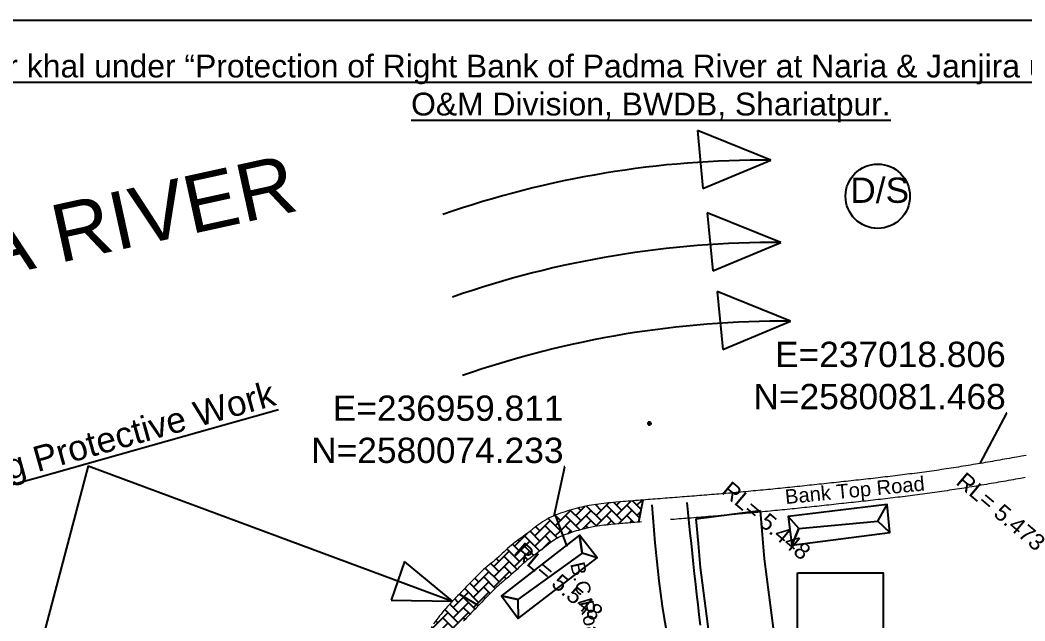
# Model space of a CAD drawing. Header units: millimetres. Extents: x 234588 to 238075, y 2578744 to 2579543.
# Drawn here: x 234795.3 to 235015.6, y 2579411.1 to 2579542.8 of the extents above; entities that cross this region are included whole.
import ezdxf

# ---------------------------------------------------------------- set-up
doc = ezdxf.new("R2010")
doc.units = ezdxf.units.MM
doc.header["$MEASUREMENT"] = 0
doc.header["$PDMODE"] = 98
doc.header["$PDSIZE"] = 0.5
for name, color, linetype in [('Boundary', 6, 'Continuous'), ('COORDINATES', 7, 'Continuous'), ('Points-NUM', 4, 'Continuous'), ('Points-TXT', 3, 'Continuous'), ('RL', 7, 'Continuous')]:
    doc.layers.add(name, color=color, linetype=linetype)
doc.layers.add('EP', color=1, linetype='Continuous', lineweight=30)
doc.styles.get("Standard").update_dxf_attribs({"font": 'arial.ttf'})
doc.dimstyles.get("Standard").update_dxf_attribs({"dimtxt": 4, "dimasz": 0.18, "dimexe": 0.18, "dimexo": 0.0625, "dimgap": 0.09, "dimtad": 0, "dimzin": 0, "dimdsep": 46, "dimtxsty": 'Standard', "dimcen": 0.09, "dimadec": 0, "dimazin": 0, "dimtfac": 1, "dimtofl": 0, "dimtmove": 0, "dimatfit": 3, "dimfxl": 1, "dimtolj": 1, "dimtzin": 0, "dimarcsym": 0})
pattern_1 = [(45, (-140431.9813, -1507403.4262), (7e-16, 2.2401142828), [4.752, -1.584]), (135, (-140430.8612, -1507402.3061), (7e-16, 2.2401142828), [4.752, -1.584])]

msp = doc.modelspace()

# ---------------------------------------------------------------- hatches: boundary and pattern name
at = {"layer": 'Points-NUM'}
h = msp.add_hatch(dxfattribs=at)
h.set_pattern_fill('AR-HBONE', color=256, scale=0.396, style=0)
h.set_pattern_definition(pattern_1)
h.paths.add_polyline_path([(234931.834, 2579437.596), (234931.296, 2579437.553), (234930.758, 2579437.51), (234930.22, 2579437.467), (234929.682, 2579437.423), (234929.144, 2579437.379), (234928.606, 2579437.334), (234928.067, 2579437.289), (234927.529, 2579437.244), (234926.991, 2579437.198), (234926.698, 2579437.173), (234925.914, 2579437.105), (234925.376, 2579437.057), (234924.838, 2579437.007), (234924.3, 2579436.954), (234923.763, 2579436.899), (234923.226, 2579436.84), (234922.69, 2579436.777), (234922.155, 2579436.708), (234921.621, 2579436.635), (234921.087, 2579436.556), (234920.555, 2579436.47), (234920.024, 2579436.377), (234919.297, 2579436.237), (234918.967, 2579436.168), (234918.441, 2579436.051), (234917.916, 2579435.927), (234917.392, 2579435.794), (234916.871, 2579435.655), (234916.351, 2579435.508), (234915.833, 2579435.355), (234915.317, 2579435.196), (234914.802, 2579435.031), (234914.29, 2579434.86), (234913.779, 2579434.684), (234913.036, 2579434.417), (234912.764, 2579434.317), (234912.562, 2579434.238), (234914.245, 2579429.794), (234914.452, 2579429.874), (234914.663, 2579429.952), (234915.356, 2579430.201), (234915.816, 2579430.36), (234916.281, 2579430.514), (234916.744, 2579430.663), (234917.207, 2579430.806), (234917.669, 2579430.942), (234918.129, 2579431.072), (234918.589, 2579431.195), (234919.048, 2579431.311), (234919.505, 2579431.42), (234919.967, 2579431.523), (234920.232, 2579431.578), (234920.883, 2579431.703), (234921.343, 2579431.784), (234921.815, 2579431.86), (234922.293, 2579431.931), (234922.778, 2579431.997), (234923.268, 2579432.06), (234923.765, 2579432.118), (234924.267, 2579432.174), (234924.775, 2579432.226), (234925.289, 2579432.276), (234925.808, 2579432.325), (234926.331, 2579432.372), (234927.106, 2579432.439), (234927.393, 2579432.463), (234927.927, 2579432.509), (234928.462, 2579432.554), (234928.997, 2579432.598), (234929.532, 2579432.643), (234930.068, 2579432.687), (234930.603, 2579432.73), (234930.871, 2579432.752)])
h.paths.add_polyline_path([(234902.913, 2579424.864), (234921.344, 2579432.493), (234919.674, 2579436.528), (234901.242, 2579428.899)], flags=9)
h = msp.add_hatch(dxfattribs=at)
h.set_pattern_fill('AR-HBONE', color=256, scale=0.396, style=0)
h.set_pattern_definition(pattern_1)
h.paths.add_polyline_path([(234905.71, 2579423.749), (234906.057, 2579424.049), (234906.394, 2579424.33), (234906.801, 2579424.653), (234907.079, 2579424.863), (234907.461, 2579425.142), (234907.873, 2579425.435), (234908.317, 2579425.75), (234908.786, 2579426.086), (234909.171, 2579426.367), (234909.759, 2579426.813), (234910.218, 2579427.17), (234910.648, 2579427.508), (234911.055, 2579427.827), (234911.441, 2579428.124), (234911.806, 2579428.398), (234912.156, 2579428.648), (234912.443, 2579428.843), (234912.81, 2579429.076), (234913.129, 2579429.262), (234913.45, 2579429.435), (234913.761, 2579429.586), (234914.244, 2579429.797), (234912.562, 2579434.238), (234912.359, 2579434.159), (234911.768, 2579433.902), (234911.283, 2579433.665), (234910.807, 2579433.409), (234910.34, 2579433.136), (234909.836, 2579432.817), (234909.436, 2579432.546), (234908.998, 2579432.232), (234908.566, 2579431.908), (234908.139, 2579431.579), (234907.714, 2579431.246), (234907.29, 2579430.913), (234906.864, 2579430.581), (234906.332, 2579430.178), (234906, 2579429.935), (234905.561, 2579429.621), (234905.121, 2579429.309), (234904.682, 2579428.996), (234904.246, 2579428.679), (234903.891, 2579428.411), (234903.395, 2579428.017), (234902.981, 2579427.671), (234902.573, 2579427.318), (234902.17, 2579426.959), (234901.772, 2579426.594), (234901.395, 2579426.244), (234900.983, 2579425.857), (234900.589, 2579425.489), (234900.292, 2579425.219), (234899.784, 2579424.772), (234899.372, 2579424.424), (234898.957, 2579424.078), (234898.541, 2579423.735), (234898.125, 2579423.391), (234897.712, 2579423.045), (234897.155, 2579422.564), (234896.899, 2579422.336), (234896.502, 2579421.971), (234896.11, 2579421.601), (234895.722, 2579421.225), (234895.339, 2579420.846), (234894.958, 2579420.463), (234894.69, 2579420.191), (234894.202, 2579419.693), (234893.826, 2579419.306), (234893.451, 2579418.919), (234893.077, 2579418.53), (234892.703, 2579418.142), (234892.329, 2579417.753), (234891.955, 2579417.364), (234891.588, 2579416.984), (234895.755, 2579414.459), (234896.127, 2579414.847), (234896.499, 2579415.234), (234896.869, 2579415.617), (234897.238, 2579415.998), (234897.604, 2579416.375), (234898.08, 2579416.861), (234898.334, 2579417.119), (234898.694, 2579417.48), (234899.047, 2579417.83), (234899.396, 2579418.168), (234899.741, 2579418.494), (234900.088, 2579418.813), (234900.289, 2579418.992), (234900.79, 2579419.424), (234901.165, 2579419.739), (234901.568, 2579420.071), (234901.989, 2579420.419), (234902.428, 2579420.785), (234902.887, 2579421.174), (234903.46, 2579421.676), (234903.81, 2579421.995), (234904.231, 2579422.388), (234904.641, 2579422.774), (234904.995, 2579423.102), (234905.356, 2579423.433)])
h = msp.add_hatch(dxfattribs=at)
h.set_pattern_fill('AR-HBONE', color=256, scale=0.396, style=0)
h.set_pattern_definition(pattern_1)
h.paths.add_polyline_path([(234889.412, 2579407.143), (234890.737, 2579408.97), (234891.987, 2579410.481), (234893.233, 2579411.842), (234894.293, 2579412.943), (234895.008, 2579413.684), (234895.38, 2579414.07), (234895.755, 2579414.459), (234891.588, 2579416.984), (234891.206, 2579416.588), (234890.831, 2579416.2), (234890.457, 2579415.811), (234890.085, 2579415.42), (234889.714, 2579415.028), (234889.346, 2579414.633), (234888.982, 2579414.235), (234888.622, 2579413.834), (234888.267, 2579413.428), (234887.972, 2579413.082), (234887.574, 2579412.602), (234887.237, 2579412.181), (234886.905, 2579411.755), (234886.579, 2579411.325), (234886.417, 2579411.107), (234885.943, 2579410.454), (234885.633, 2579410.012), (234885.328, 2579409.567), (234885.028, 2579409.118), (234884.734, 2579408.666), (234884.446, 2579408.21), (234884.163, 2579407.75), (234883.874, 2579407.267), (234883.614, 2579406.82), (234883.349, 2579406.35), (234883.091, 2579405.876), (234882.841, 2579405.398), (234882.599, 2579404.916), (234882.254, 2579404.186), (234882.142, 2579403.939), (234881.929, 2579403.443), (234881.725, 2579402.943), (234881.532, 2579402.44), (234881.348, 2579401.932), (234881.199, 2579401.495), (234881.011, 2579400.907), (234880.856, 2579400.39), (234880.712, 2579399.87), (234880.576, 2579399.348), (234880.45, 2579398.823), (234880.332, 2579398.295), (234880.223, 2579397.766), (234880.123, 2579397.235), (234880.031, 2579396.702), (234879.947, 2579396.168), (234879.846, 2579395.452), (234879.801, 2579395.096), (234879.74, 2579394.559), (234879.687, 2579394.021), (234879.642, 2579393.482), (234879.605, 2579392.942), (234879.576, 2579392.403), (234884.35, 2579392.886), (234884.56, 2579395.006), (234884.962, 2579397.327), (234885.533, 2579399.531), (234886.264, 2579401.551), (234887.125, 2579403.37), (234888.199, 2579405.276)])
h.paths.add_polyline_path([(234879.801, 2579395.998), (234881.733, 2579376.143), (234886.083, 2579376.567), (234884.15, 2579396.422)], flags=9)

# ---------------------------------------------------------------- linework, layer by layer
at = {"layer": 'Boundary', "lineweight": 20}
for points in [[(235015.899, 2579447.382), (235015.368, 2579447.288), (235014.838, 2579447.194), (235014.526, 2579447.138), (235013.777, 2579447.005), (235013.246, 2579446.911), (235012.716, 2579446.818), (235012.185, 2579446.724), (235011.654, 2579446.63), (235011.123, 2579446.537), (235010.592, 2579446.444), (235010.061, 2579446.351), (235009.529, 2579446.258), (235008.998, 2579446.166), (235008.467, 2579446.073), (235007.935, 2579445.982), (235007.403, 2579445.89), (235006.872, 2579445.799), (235006.34, 2579445.709), (235005.808, 2579445.619), (235005.276, 2579445.529), (235004.744, 2579445.44), (235004.212, 2579445.351), (235003.679, 2579445.263), (235003.147, 2579445.176), (235002.614, 2579445.089), (235002.082, 2579445.003), (235001.549, 2579444.917), (235001.016, 2579444.832), (235000.483, 2579444.748), (234999.95, 2579444.664), (234999.417, 2579444.582), (234998.884, 2579444.5), (234998.35, 2579444.419), (234997.817, 2579444.338), (234997.283, 2579444.259), (234996.688, 2579444.171), (234996.215, 2579444.103), (234995.681, 2579444.026), (234995.147, 2579443.95), (234994.613, 2579443.875), (234994.079, 2579443.801), (234993.545, 2579443.727), (234993.01, 2579443.655), (234992.476, 2579443.583), (234991.941, 2579443.512), (234991.406, 2579443.441), (234990.871, 2579443.372), (234990.336, 2579443.303), (234989.801, 2579443.234), (234989.266, 2579443.167), (234988.731, 2579443.1), (234988.196, 2579443.033), (234987.661, 2579442.967), (234987.125, 2579442.902), (234986.59, 2579442.837), (234986.054, 2579442.773), (234985.519, 2579442.71), (234984.983, 2579442.646), (234984.447, 2579442.583), (234983.912, 2579442.521), (234983.376, 2579442.459), (234982.84, 2579442.398), (234982.304, 2579442.336), (234981.768, 2579442.276), (234981.232, 2579442.215), (234980.696, 2579442.155), (234980.16, 2579442.095), (234979.624, 2579442.035), (234979.088, 2579441.976), (234978.551, 2579441.917), (234978.015, 2579441.858), (234977.479, 2579441.799), (234976.943, 2579441.741), (234976.406, 2579441.682), (234975.87, 2579441.624), (234975.334, 2579441.566), (234974.954, 2579441.524), (234974.261, 2579441.449), (234973.725, 2579441.391), (234973.188, 2579441.334), (234972.652, 2579441.276), (234972.115, 2579441.218), (234971.579, 2579441.16), (234971.043, 2579441.103), (234970.506, 2579441.046), (234969.97, 2579440.988), (234969.433, 2579440.931), (234968.897, 2579440.874), (234968.36, 2579440.818), (234967.824, 2579440.761), (234967.287, 2579440.705), (234966.751, 2579440.648), (234966.214, 2579440.592), (234965.677, 2579440.536), (234965.141, 2579440.481), (234964.604, 2579440.425), (234964.068, 2579440.37), (234963.531, 2579440.315), (234962.994, 2579440.26), (234962.458, 2579440.206), (234961.921, 2579440.152), (234961.384, 2579440.098), (234960.847, 2579440.044), (234960.311, 2579439.991), (234959.774, 2579439.938), (234959.237, 2579439.885), (234958.7, 2579439.832), (234958.164, 2579439.78), (234957.627, 2579439.728), (234957.09, 2579439.677), (234956.553, 2579439.626), (234956.016, 2579439.575), (234955.479, 2579439.524), (234954.942, 2579439.474), (234954.405, 2579439.425), (234953.868, 2579439.375), (234953.332, 2579439.326), (234952.795, 2579439.278), (234952.258, 2579439.23), (234951.721, 2579439.182), (234951.184, 2579439.134), (234950.646, 2579439.088), (234949.94, 2579439.027), (234949.572, 2579438.995), (234949.035, 2579438.95), (234948.498, 2579438.904), (234947.961, 2579438.86), (234947.424, 2579438.815), (234946.887, 2579438.771), (234946.349, 2579438.728), (234945.812, 2579438.684), (234945.275, 2579438.641), (234944.738, 2579438.598), (234944.2, 2579438.556), (234943.663, 2579438.513), (234943.126, 2579438.471), (234942.588, 2579438.429), (234942.051, 2579438.387), (234941.513, 2579438.346), (234940.976, 2579438.304), (234940.438, 2579438.263), (234939.901, 2579438.221), (234939.363, 2579438.18), (234938.826, 2579438.139), (234938.288, 2579438.098), (234937.751, 2579438.056), (234937.213, 2579438.015), (234936.675, 2579437.974), (234936.138, 2579437.932), (234935.6, 2579437.891), (234935.062, 2579437.849), (234934.524, 2579437.808), (234933.986, 2579437.766), (234933.448, 2579437.724), (234932.91, 2579437.681), (234932.372, 2579437.639), (234931.834, 2579437.596), (234931.296, 2579437.553), (234930.758, 2579437.51), (234930.22, 2579437.467), (234929.682, 2579437.423), (234929.144, 2579437.379), (234928.606, 2579437.334), (234928.067, 2579437.289), (234927.529, 2579437.244), (234926.991, 2579437.198), (234926.698, 2579437.173), (234925.914, 2579437.105), (234925.376, 2579437.057), (234924.838, 2579437.007), (234924.3, 2579436.954), (234923.763, 2579436.899), (234923.226, 2579436.84), (234922.69, 2579436.777), (234922.155, 2579436.708), (234921.621, 2579436.635), (234921.087, 2579436.556), (234920.555, 2579436.47), (234920.024, 2579436.377), (234919.297, 2579436.237), (234918.967, 2579436.168), (234918.441, 2579436.051), (234917.916, 2579435.927), (234917.392, 2579435.794), (234916.871, 2579435.655), (234916.351, 2579435.508), (234915.833, 2579435.355), (234915.317, 2579435.196), (234914.802, 2579435.031), (234914.29, 2579434.86), (234913.779, 2579434.684), (234913.036, 2579434.417), (234912.764, 2579434.317), (234912.359, 2579434.159), (234911.768, 2579433.902), (234911.283, 2579433.665), (234910.807, 2579433.409), (234910.34, 2579433.136), (234909.836, 2579432.817), (234909.436, 2579432.546), (234908.998, 2579432.232), (234908.566, 2579431.908), (234908.139, 2579431.579), (234907.714, 2579431.246), (234907.29, 2579430.913), (234906.864, 2579430.581), (234906.332, 2579430.178), (234906, 2579429.935), (234905.561, 2579429.621), (234905.121, 2579429.309), (234904.682, 2579428.996), (234904.246, 2579428.679), (234903.891, 2579428.411), (234903.395, 2579428.017), (234902.981, 2579427.671), (234902.573, 2579427.318), (234902.17, 2579426.959), (234901.772, 2579426.594), (234901.395, 2579426.244), (234900.983, 2579425.857), (234900.589, 2579425.489), (234900.292, 2579425.219), (234899.784, 2579424.772), (234899.372, 2579424.424), (234898.957, 2579424.078), (234898.541, 2579423.735), (234898.125, 2579423.391), (234897.712, 2579423.045), (234897.155, 2579422.564), (234896.899, 2579422.336), (234896.502, 2579421.971), (234896.11, 2579421.601), (234895.722, 2579421.225), (234895.339, 2579420.846), (234894.958, 2579420.463), (234894.69, 2579420.191), (234894.202, 2579419.693), (234893.826, 2579419.306), (234893.451, 2579418.919), (234893.077, 2579418.53), (234892.703, 2579418.142), (234892.329, 2579417.753), (234891.955, 2579417.364), (234891.588, 2579416.984), (234891.206, 2579416.588), (234890.831, 2579416.2), (234890.457, 2579415.811), (234890.085, 2579415.42), (234889.714, 2579415.028), (234889.346, 2579414.633), (234888.982, 2579414.235), (234888.622, 2579413.834), (234888.267, 2579413.428), (234887.972, 2579413.082), (234887.574, 2579412.602), (234887.237, 2579412.181), (234886.905, 2579411.755), (234886.579, 2579411.325), (234886.417, 2579411.107), (234885.943, 2579410.454)], [(235015.67, 2579442.515), (235015.356, 2579442.459), (235014.607, 2579442.326), (235014.075, 2579442.232), (235013.543, 2579442.138), (235013.011, 2579442.044), (235012.479, 2579441.95), (235011.946, 2579441.857), (235011.413, 2579441.763), (235010.88, 2579441.67), (235010.346, 2579441.577), (235009.812, 2579441.484), (235009.278, 2579441.391), (235008.743, 2579441.299), (235008.208, 2579441.207), (235007.673, 2579441.115), (235007.137, 2579441.024), (235006.602, 2579440.934), (235006.065, 2579440.843), (235005.529, 2579440.753), (235004.99, 2579440.664), (235004.452, 2579440.575), (235003.915, 2579440.486), (235003.377, 2579440.399), (235002.838, 2579440.311), (235002.3, 2579440.225), (235001.761, 2579440.139), (235001.222, 2579440.054), (235000.682, 2579439.969), (235000.142, 2579439.885), (234999.602, 2579439.802), (234999.061, 2579439.72), (234998.52, 2579439.639), (234997.979, 2579439.558), (234997.376, 2579439.469), (234996.895, 2579439.4), (234996.354, 2579439.322), (234995.812, 2579439.245), (234995.271, 2579439.169), (234994.729, 2579439.093), (234994.188, 2579439.019), (234993.646, 2579438.945), (234993.105, 2579438.873), (234992.564, 2579438.801), (234992.023, 2579438.73), (234991.482, 2579438.659), (234990.941, 2579438.589), (234990.4, 2579438.52), (234989.86, 2579438.452), (234989.319, 2579438.384), (234988.779, 2579438.317), (234988.238, 2579438.251), (234987.698, 2579438.185), (234987.16, 2579438.12), (234986.62, 2579438.055), (234986.08, 2579437.991), (234985.54, 2579437.927), (234985.001, 2579437.864), (234984.461, 2579437.801), (234983.921, 2579437.739), (234983.382, 2579437.677), (234982.843, 2579437.615), (234982.304, 2579437.554), (234981.765, 2579437.493), (234981.226, 2579437.433), (234980.687, 2579437.372), (234980.149, 2579437.313), (234979.611, 2579437.253), (234979.072, 2579437.194), (234978.534, 2579437.134), (234977.996, 2579437.075), (234977.459, 2579437.017), (234976.921, 2579436.958), (234976.384, 2579436.9), (234975.847, 2579436.841), (234975.466, 2579436.8), (234974.773, 2579436.725), (234974.235, 2579436.667), (234973.698, 2579436.609), (234973.161, 2579436.551), (234972.624, 2579436.493), (234972.086, 2579436.436), (234971.549, 2579436.378), (234971.011, 2579436.321), (234970.474, 2579436.263), (234969.936, 2579436.206), (234969.398, 2579436.149), (234968.86, 2579436.092), (234968.322, 2579436.035), (234967.784, 2579435.979), (234967.246, 2579435.922), (234966.708, 2579435.866), (234966.169, 2579435.81), (234965.631, 2579435.754), (234965.092, 2579435.699), (234964.554, 2579435.643), (234964.015, 2579435.588), (234963.476, 2579435.533), (234962.937, 2579435.478), (234962.398, 2579435.424), (234961.859, 2579435.37), (234961.32, 2579435.316), (234960.781, 2579435.262), (234960.242, 2579435.209), (234959.702, 2579435.156), (234959.163, 2579435.103), (234958.623, 2579435.051), (234958.084, 2579434.998), (234957.544, 2579434.947), (234957.004, 2579434.895), (234956.464, 2579434.844), (234955.924, 2579434.793), (234955.384, 2579434.743), (234954.844, 2579434.693), (234954.303, 2579434.643), (234953.763, 2579434.594), (234953.223, 2579434.545), (234952.682, 2579434.497), (234952.141, 2579434.448), (234951.601, 2579434.401), (234951.06, 2579434.354), (234950.349, 2579434.292), (234949.977, 2579434.26), (234949.437, 2579434.215), (234948.896, 2579434.169), (234948.356, 2579434.124), (234947.815, 2579434.079), (234947.275, 2579434.035), (234946.735, 2579433.991), (234946.195, 2579433.948), (234945.655, 2579433.904), (234945.115, 2579433.861), (234944.576, 2579433.818), (234944.036, 2579433.776), (234943.497, 2579433.734), (234942.958, 2579433.692), (234942.419, 2579433.65), (234941.881, 2579433.608), (234941.342, 2579433.566), (234940.804, 2579433.525), (234940.266, 2579433.483), (234939.727, 2579433.442), (234939.19, 2579433.401), (234938.652, 2579433.359), (234938.114, 2579433.318), (234937.886, 2579433.301)], [(234931.5, 2579432.802), (234931.139, 2579432.773), (234930.603, 2579432.73), (234930.068, 2579432.687), (234929.532, 2579432.643), (234928.997, 2579432.598), (234928.462, 2579432.554), (234927.927, 2579432.509), (234927.393, 2579432.463), (234927.106, 2579432.439), (234926.331, 2579432.372), (234925.808, 2579432.325), (234925.289, 2579432.276), (234924.775, 2579432.226), (234924.267, 2579432.174), (234923.765, 2579432.118), (234923.268, 2579432.06), (234922.778, 2579431.997), (234922.293, 2579431.931), (234921.815, 2579431.86), (234921.343, 2579431.784), (234920.883, 2579431.703), (234920.232, 2579431.578), (234919.967, 2579431.523), (234919.505, 2579431.42), (234919.048, 2579431.311), (234918.589, 2579431.195), (234918.129, 2579431.072), (234917.669, 2579430.942), (234917.207, 2579430.806), (234916.744, 2579430.663), (234916.281, 2579430.514), (234915.816, 2579430.36), (234915.356, 2579430.201), (234914.663, 2579429.952), (234914.452, 2579429.874), (234914.17, 2579429.764), (234913.761, 2579429.586), (234913.45, 2579429.435), (234913.129, 2579429.262), (234912.81, 2579429.076), (234912.443, 2579428.843), (234912.156, 2579428.648), (234911.806, 2579428.398), (234911.441, 2579428.124), (234911.055, 2579427.827), (234910.648, 2579427.508), (234910.218, 2579427.17), (234909.759, 2579426.813), (234909.171, 2579426.367), (234908.786, 2579426.086), (234908.317, 2579425.75), (234907.873, 2579425.435), (234907.461, 2579425.142), (234907.079, 2579424.863), (234906.801, 2579424.653), (234906.394, 2579424.33), (234906.057, 2579424.049), (234905.71, 2579423.749), (234905.356, 2579423.433), (234904.995, 2579423.102), (234904.641, 2579422.774), (234904.231, 2579422.388), (234903.81, 2579421.995), (234903.46, 2579421.676), (234902.887, 2579421.174), (234902.428, 2579420.785), (234901.989, 2579420.419), (234901.568, 2579420.071), (234901.165, 2579419.739), (234900.79, 2579419.424), (234900.289, 2579418.992), (234900.088, 2579418.813), (234899.741, 2579418.494), (234899.396, 2579418.168), (234899.047, 2579417.83), (234898.694, 2579417.48), (234898.334, 2579417.119), (234898.08, 2579416.861), (234897.604, 2579416.375), (234897.238, 2579415.998), (234896.869, 2579415.617), (234896.499, 2579415.234), (234896.127, 2579414.847), (234895.755, 2579414.459), (234895.38, 2579414.07), (234895.008, 2579413.684), (234894.624, 2579413.287), (234894.253, 2579412.902), (234893.888, 2579412.523), (234893.53, 2579412.148), (234893.18, 2579411.777), (234892.837, 2579411.409), (234892.504, 2579411.045)]]:
    msp.add_lwpolyline(points, dxfattribs=at)
at = {"layer": 'Boundary'}
for points in [[(234944.462, 2579410.193), (234944.189, 2579412.433), (234943.923, 2579414.672), (234943.664, 2579416.912), (234943.411, 2579419.152), (234943.164, 2579421.393), (234942.92, 2579423.633), (234942.681, 2579425.874), (234942.445, 2579428.115), (234942.212, 2579430.356), (234941.98, 2579432.597), (234941.75, 2579434.839), (234941.521, 2579437.08)], [(234933.767, 2579436.533), (234933.988, 2579433.752), (234934.216, 2579430.971), (234934.456, 2579428.191), (234934.715, 2579425.414), (234934.999, 2579422.639), (234935.315, 2579419.868), (234935.669, 2579417.102), (234936.066, 2579414.34), (234936.515, 2579411.585), (234937.027, 2579408.799)]]:
    msp.add_lwpolyline(points, dxfattribs=at)
at = {"layer": 'Points-NUM'}
for p, q in [((234959.902, 2579512.119), (234943.786, 2579518.632)), ((234943.786, 2579518.632), (234944.999, 2579505.911)), ((234944.999, 2579505.911), (234959.902, 2579512.119)), ((234962.056, 2579494.042), (234945.94, 2579500.555)), ((234945.94, 2579500.555), (234947.152, 2579487.834)), ((234947.152, 2579487.834), (234962.056, 2579494.042)), ((234964.224, 2579476.811), (234948.108, 2579483.324)), ((234948.108, 2579483.324), (234949.321, 2579470.603)), ((234949.321, 2579470.603), (234964.224, 2579476.811)), ((234810.216, 2579445.121), (234796.879, 2579394.642)), ((234810.216, 2579445.121), (234890.085, 2579415.42)), ((234931.834, 2579437.596), (234930.871, 2579432.752)), ((234912.562, 2579434.238), (234915.159, 2579427.379)), ((234879.528, 2579424.146), (234876.643, 2579415.619)), ((234890.085, 2579415.42), (234879.528, 2579424.146)), ((234891.588, 2579416.984), (234895.755, 2579414.459)), ((234876.643, 2579415.619), (234890.085, 2579415.42))]:
    msp.add_line(p, q, dxfattribs=at)
for points in [[(235278.915, 2579542.818), (235278.915, 2579113.561), (234588.216, 2579113.561), (234588.216, 2579542.818)], [(234964.474, 2579427.728), (234985.986, 2579430.472), (234985.356, 2579436.577), (234963.697, 2579433.98)], [(234917.956, 2579429.882), (234900.835, 2579416.572), (234904.484, 2579411.637), (234921.807, 2579424.895)], [(234965.759, 2579421.649), (234984.526, 2579421.649), (234984.526, 2579389.708), (234965.759, 2579389.708)]]:
    msp.add_lwpolyline(points, close=True, dxfattribs=at)
for points in [[(234943.431, 2579433.438), (234957.506, 2579435.309)], [(234957.506, 2579435.309), (234958.005, 2579429.933), (234958.424, 2579424.688), (234961.009, 2579404.997), (234962.249, 2579398.609), (234964.52, 2579371.996), (234965.046, 2579339.776)], [(234963.697, 2579433.98), (234966.016, 2579431.379), (234964.474, 2579427.728), (234966.016, 2579431.379), (234983.33, 2579432.932), (234985.986, 2579430.472), (234983.33, 2579432.932), (234985.356, 2579436.577)], [(234943.431, 2579433.438), (234943.93, 2579428.062), (234944.348, 2579422.817), (234946.933, 2579403.127), (234948.174, 2579396.738), (234950.445, 2579370.126), (234950.971, 2579337.906)], [(234921.807, 2579424.895), (234918.487, 2579425.954), (234917.956, 2579429.882), (234918.487, 2579425.954), (234904.373, 2579415.806), (234900.835, 2579416.572), (234904.373, 2579415.806), (234904.484, 2579411.637)]]:
    msp.add_lwpolyline(points, dxfattribs=at)
msp.add_circle((234983.317, 2579504.2), 7.056, dxfattribs=at)
for centre in [(234958.465, 2579297.936), (234960.618, 2579279.858), (234962.787, 2579262.627)]:
    msp.add_arc(centre, 214.189, 89.61551, 109.22473, dxfattribs=at)
at = {"layer": 'Points-TXT'}
msp.add_point((234933.251, 2579454.382), dxfattribs=at)

# ---------------------------------------------------------------- texts
at = {"layer": 'COORDINATES', "insert": (234933.579, 2579527.82), "char_height": 5, "width": 681.28392, "attachment_point": 5}
msp.add_mtext('{\\LSite plan for Construction of Culvert at KM (-) 3.100 of Kedarpur khal under “Protection of Right Bank of Padma River at Naria & Janjira upazilla of Shariatpur District” Naria upazila of Shariatpur District under Shariatpur O&M Division, BWDB, Shariatpur.}', dxfattribs=at)
at = {"layer": 'COORDINATES', "char_height": 5.544, "attachment_point": 9}
for s, insert in [('\\A1;D/S', (234990.205, 2579502.671)), ('\\A1;E=237018.806\\PN=2580081.468', (235011.391, 2579457.432)), ('\\A1;E=236959.811\\PN=2580074.233', (234914.419, 2579445.639))]:
    msp.add_mtext(s, dxfattribs=dict(at, insert=insert))
at = {"layer": 'COORDINATES', "insert": (234852.104, 2579456.866), "char_height": 5.544, "attachment_point": 9, "rotation": 15.67904}
msp.add_mtext('\\A1;{\\LOngoing Protective Work}', dxfattribs=at)
at = {"layer": 'EP', "attachment_point": 1}
for s, width, heights, insert, char_height, rotation, own_width in [('PADMA RIVER ', 83.3508, [8.647], (234734.845, 2579487.392), 12.672, 12.35885, 132.02767), ('Bank Top Road', 20.57712, [1.088], (234962.829, 2579439.855), 3.168, 5.58357, 32.59415), ('B.C Road', 12.36822, [0.586], (234918.953, 2579424.31), 3.168, 282.94347, 19.59127)]:
    msp.add_mtext_dynamic_manual_height_columns(s, width=width, gutter_width=1, heights=heights, dxfattribs=dict(at, insert=insert, char_height=char_height, rotation=rotation)).dxf.set("width", own_width)
at = {"layer": 'RL'}
for s, p in [('RL= 5.473', (235000.253, 2579441.208)), ('RL= 5.448', (234948.83, 2579439.223)), ('RL= 5.548', (234903.288, 2579425.859))]:
    msp.add_text(s, height=3.6, rotation=319.88854, dxfattribs=at).set_placement(p)

# ---------------------------------------------------------------- leaders
at = {"layer": 'COORDINATES', "annotation_type": 0, "has_hookline": 1, "hookline_direction": 1}
for points, text_width in [([(235005.808, 2579445.619), (235011.661, 2579456.64), (235011.481, 2579456.64)], 54.411), ([(234912.359, 2579434.159), (234914.689, 2579444.847), (234914.509, 2579444.847)], 54.4)]:
    msp.add_leader(points, dimstyle='Standard', override={"dimgap": 0.09, "dimtad": 0}, dxfattribs=dict(at, text_width=text_width))

doc.saveas('drawing.dxf')
